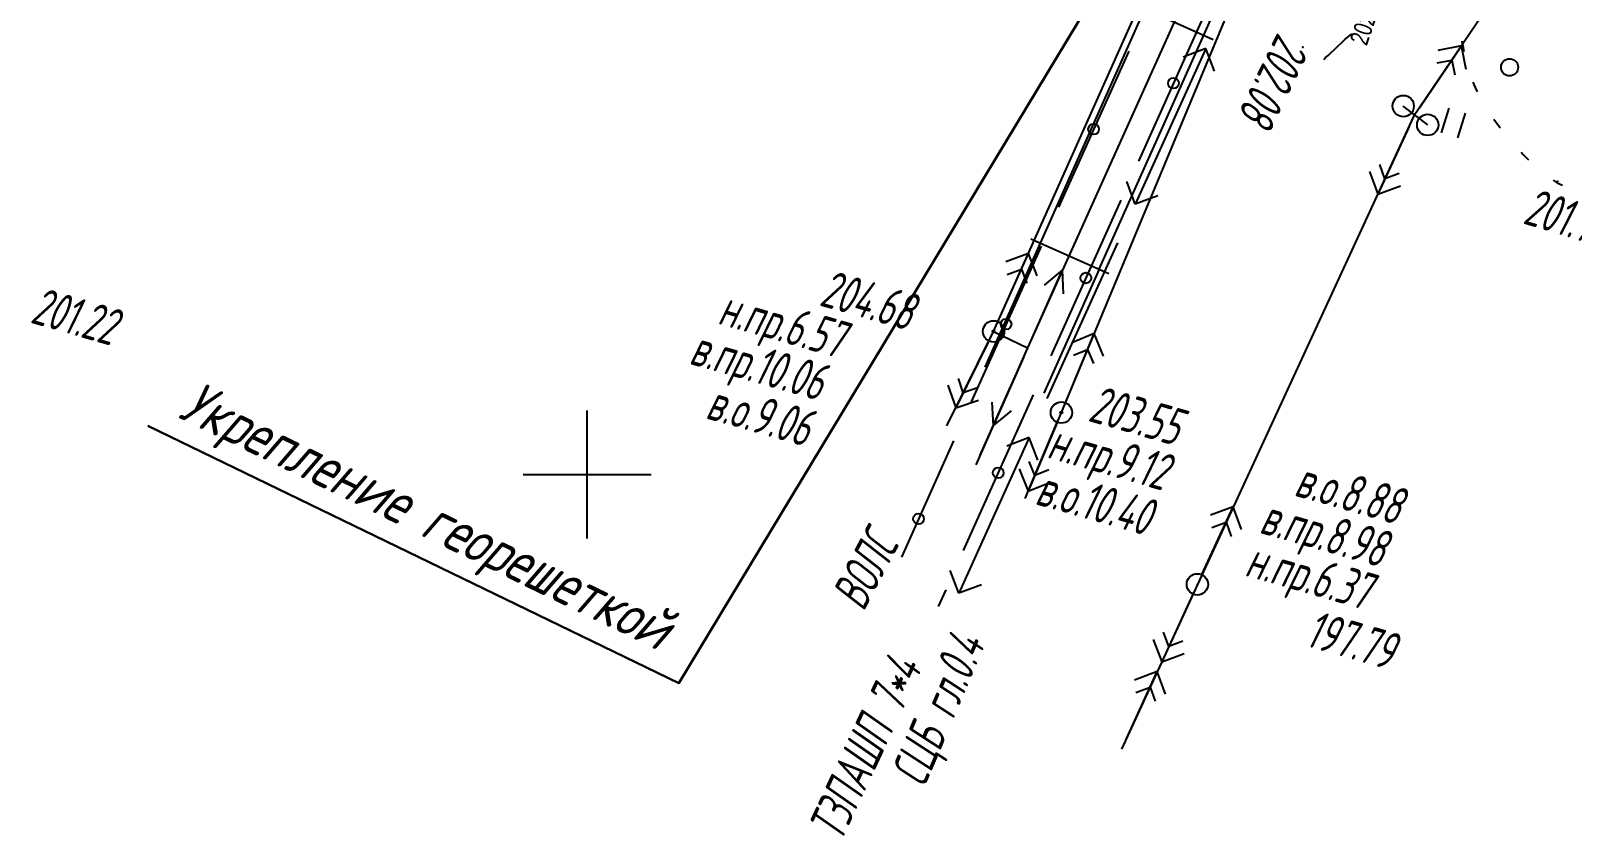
# Model space of a CAD drawing. Header units: millimetres. Extents: x -1799 to 6962, y -1020 to 4121.
# Drawn here: x 4342.3 to 4486.6, y 2844.8 to 2920.2 of the extents above; entities that cross this region are included whole.
import ezdxf

# ---------------------------------------------------------------- set-up
doc = ezdxf.new("R2010")
doc.units = ezdxf.units.MM
doc.linetypes.add('CONTI', pattern=[0])
for name, color, linetype in [('GOR_BDEFAULT', 212, 'CONTI'), ('NAD_MDEFAULT', 7, 'CONTI'), ('PI_OTDEFAULT', 172, 'CONTI'), ('PI_TTDEFAULT', 5, 'CONTI'), ('PLN_O', 7, 'CONTI'), ('SETKR', 2, 'CONTI'), ('SIT_LDEFAULT', 7, 'CONTI'), ('USLZNDEFAULT', 7, 'CONTI'), ('ZAPSKDEFAULT', 7, 'CONTI')]:
    doc.layers.add(name, color=color, linetype=linetype)
doc.layers.add('Георешетка', color=80, linetype='Continuous', lineweight=30)
doc.styles.add('eskd', font='spds.shx', dxfattribs={"width": 1.2, "oblique": 15})
doc.styles.add('SHRFT', font='TXT', dxfattribs={"width": 3.5})
doc.styles.add('ГОСТ', font='', dxfattribs={"oblique": 15, "height": 4})
doc.styles.get('ГОСТ').set_extended_font_data('GOST type A')

# ---------------------------------------------------------------- blocks, each defined once
blk = doc.blocks.new('BL_333')
at = {"color": 0}
for p, q in [((0, -6), (0, 6)), ((-6, 0), (6, 0))]:
    blk.add_line(p, q, dxfattribs=at)
blk = doc.blocks.new('BL_2011')
at = {"color": 0}
for p, q in [((0, 0), (0, 2.4)), ((1.6, 0), (1.6, 2.4))]:
    blk.add_line(p, q, dxfattribs=at)
blk = doc.blocks.new('BL_20')
at = {"color": 0}
blk.add_circle((0, 0), 1, dxfattribs=at)
blk = doc.blocks.new('BL_26')
at = {"color": 0}
for radius in [1, 0.1]:
    blk.add_circle((0, 0), radius, dxfattribs=at)
blk = doc.blocks.new('BL_2002')
at = {"color": 0}
blk.add_circle((0, 0), 0.8, dxfattribs=at)

msp = doc.modelspace()

# ---------------------------------------------------------------- linework, layer by layer
at = {"layer": 'GOR_BDEFAULT', "color": 212, "elevation": 202, "flags": 128}
msp.add_lwpolyline([(4463.31, 2917.51), (4463.49, 2917.7), (4463.72, 2917.89), (4464, 2918.15), (4464.31, 2918.43), (4464.64, 2918.74), (4464.97, 2919.06), (4465.3, 2919.37), (4465.63, 2919.65), (4465.93, 2919.92)], dxfattribs=at)
at = {"layer": 'PI_TTDEFAULT', "color": 5}
for p in [(4461.34, 2918.66, 202.08), (4485.2, 2906.09, 200.59), (4432.4, 2892.04, 204.68), (4438.75, 2884.44, 203.55), (4451.48, 2868.35, 197.79)]:
    msp.add_point(p, dxfattribs=at)
at = {"layer": 'PLN_O'}
for p, q in [((4452.52, 2922.58), (4445.96, 2907.99)), ((4445.05, 2918.27), (4438.49, 2903.68)), ((4452.27, 2918.53), (4445.66, 2903.96)), ((4452.27, 2918.53), (4450.15, 2917.73)), ((4453.07, 2916.41), (4452.27, 2918.53)), ((4445.66, 2903.96), (4444.87, 2906.08)), ((4447.78, 2904.75), (4445.66, 2903.96)), ((4444.32, 2904.34), (4437.76, 2889.75)), ((4436.85, 2900.02), (4430.29, 2885.43)), ((4444.01, 2900.32), (4437.4, 2885.74)), ((4436.12, 2886.1), (4429.56, 2871.51)), ((4428.66, 2881.78), (4423.77, 2870.9)), ((4435.75, 2882.1), (4429.14, 2867.53)), ((4435.75, 2882.1), (4433.63, 2881.3)), ((4436.55, 2879.98), (4435.75, 2882.1)), ((4429.14, 2867.53), (4428.35, 2869.65)), ((4427.92, 2867.85), (4427.22, 2866.29)), ((4431.26, 2868.32), (4429.14, 2867.53))]:
    msp.add_line(p, q, dxfattribs=at)
for centre in [(4449.24, 2915.28), (4441.77, 2910.97), (4441.04, 2897.04), (4433.57, 2892.72), (4432.84, 2878.8), (4425.38, 2874.48)]:
    msp.add_circle(centre, 0.5, dxfattribs=at)
at = {"layer": 'SIT_LDEFAULT', "color": 7}
for p, q in [((4432.4, 2892.04), (4462.71, 2959.8)), ((4493.38, 2944.2), (4471.73, 2912.15)), ((4458.59, 2941.7), (4435.59, 2890.5)), ((4461.46, 2940.92), (4452.04, 2919.79)), ((4438.75, 2884.44), (4461.88, 2940.03)), ((4436.79, 2900.31), (4446.56, 2922.23)), ((4445.65, 2922.64), (4452.95, 2919.38)), ((4452.04, 2919.79), (4442.27, 2897.87)), ((4476.24, 2919.23), (4476.28, 2918.97)), ((4472.29, 2912.98), (4476.21, 2918.78)), ((4476.21, 2918.78), (4473.99, 2918.35)), ((4476.64, 2916.56), (4476.21, 2918.78)), ((4476.29, 2918.97), (4476.43, 2918.26)), ((4473.92, 2917.18), (4475.31, 2917.45)), ((4475.31, 2917.45), (4475.58, 2916.06)), ((4477.28, 2915.38), (4477.48, 2914.88)), ((4477.49, 2914.88), (4477.68, 2914.46)), ((4471.73, 2912.15), (4451.48, 2868.35)), ((4473.05, 2911.38), (4470.75, 2913.14)), ((4471.31, 2911.24), (4468.37, 2904.89)), ((4479.25, 2911.91), (4479.31, 2911.83)), ((4479.31, 2911.83), (4479.81, 2911.18)), ((4479.81, 2911.18), (4479.86, 2911.12)), ((4469.04, 2906.34), (4468.56, 2907.67)), ((4481.79, 2908.82), (4481.98, 2908.61)), ((4481.99, 2908.62), (4482.49, 2908.11)), ((4467.59, 2907.01), (4468.37, 2904.89)), ((4470.37, 2906.83), (4469.04, 2906.34)), ((4484.8, 2906.19), (4485.18, 2905.96)), ((4468.37, 2904.89), (4470.5, 2905.67)), ((4485.18, 2905.96), (4485.67, 2905.73)), ((4435.89, 2900.71), (4443.19, 2897.45)), ((4431.62, 2888.69), (4436.8, 2900.3)), ((4432.81, 2892.95), (4435.67, 2899.34)), ((4435.67, 2899.34), (4433.55, 2898.54)), ((4436.47, 2897.23), (4435.67, 2899.34)), ((4433.69, 2897.38), (4435.01, 2897.88)), ((4435.01, 2897.88), (4435.52, 2896.56)), ((4436, 2891.41), (4438.87, 2897.8)), ((4442.28, 2897.86), (4437.1, 2886.25)), ((4438.87, 2897.8), (4437.14, 2896.38)), ((4438.96, 2895.56), (4438.87, 2897.8)), ((4428.03, 2883.18), (4432.4, 2892.04)), ((4432.4, 2892.04), (4435.59, 2890.5)), ((4439.13, 2885.36), (4441.82, 2891.83)), ((4441.82, 2891.83), (4439.73, 2890.96)), ((4442.69, 2889.73), (4441.82, 2891.83)), ((4428.47, 2884.08), (4431.57, 2890.35)), ((4431.96, 2891.14), (4428.86, 2884.87)), ((4435.59, 2890.5), (4430.74, 2879.54)), ((4439.9, 2889.81), (4441.21, 2890.35)), ((4441.21, 2890.35), (4441.75, 2889.04)), ((4435.19, 2889.59), (4432.35, 2883.18)), ((4429.57, 2886.3), (4429.11, 2887.64)), ((4428.13, 2887.01), (4428.86, 2884.87)), ((4430.91, 2886.75), (4429.57, 2886.3)), ((4431.14, 2880.45), (4433.98, 2886.86)), ((4428.86, 2884.87), (4431, 2885.59)), ((4432.25, 2885.42), (4432.35, 2883.18)), ((4432.35, 2883.18), (4434.08, 2884.61)), ((4435.36, 2876.39), (4438.75, 2884.44)), ((4438.36, 2883.52), (4435.65, 2877.07)), ((4435.75, 2877.31), (4438.46, 2883.76)), ((4434.79, 2879.16), (4435.65, 2877.07)), ((4436.27, 2878.54), (4435.73, 2879.85)), ((4437.58, 2879.08), (4436.27, 2878.54)), ((4435.65, 2877.07), (4437.74, 2877.92)), ((4451.9, 2869.26), (4454.84, 2875.61)), ((4454.84, 2875.61), (4452.71, 2874.83)), ((4455.62, 2873.49), (4454.84, 2875.61)), ((4452.84, 2873.67), (4454.17, 2874.16)), ((4454.17, 2874.16), (4454.65, 2872.83)), ((4451.48, 2868.35), (4444.38, 2852.91)), ((4451.06, 2867.44), (4448.14, 2861.08)), ((4447.35, 2863.2), (4448.14, 2861.08)), ((4448.81, 2862.54), (4448.32, 2863.86)), ((4450.13, 2863.03), (4448.81, 2862.54)), ((4448.14, 2861.08), (4450.26, 2861.87)), ((4444.8, 2853.82), (4447.72, 2860.18)), ((4447.72, 2860.18), (4445.6, 2859.39)), ((4448.51, 2858.06), (4447.72, 2860.18)), ((4445.73, 2858.23), (4447.05, 2858.72)), ((4447.05, 2858.72), (4447.54, 2857.4))]:
    msp.add_line(p, q, dxfattribs=at)
at = {"layer": 'Георешетка', "color": 1, "ltscale": 7}
msp.add_lwpolyline([(4353.24, 2883.18), (4402.95, 2859.1), (4447.91, 2933.62)], dxfattribs=at)

# ---------------------------------------------------------------- block references
at = {"layer": 'SETKR', "color": 82}
msp.add_blockref('BL_333', (4394.35, 2878.64), dxfattribs=at)
at = {"layer": 'USLZNDEFAULT', "color": 7, "rotation": 342.9999999999999}
for name, p in [('BL_20', (4470.75, 2913.14)), ('BL_20', (4473.05, 2911.38)), ('BL_26', (4432.4, 2892.04)), ('BL_26', (4438.75, 2884.44)), ('BL_20', (4451.48, 2868.35))]:
    msp.add_blockref(name, p, dxfattribs=at)
at = {"layer": 'ZAPSKDEFAULT', "color": 7, "rotation": 342.9999999999999}
for name, p in [('BL_2002', (4480.71, 2916.77, 201.5)), ('BL_2011', (4474.35, 2910.64))]:
    msp.add_blockref(name, p, dxfattribs=at)

# ---------------------------------------------------------------- texts
at = {"layer": 'GOR_BDEFAULT', "color": 212, "style": 'SHRFT', "width": 0.75}
msp.add_text('202', height=1.722, rotation=71.2145, dxfattribs=at).set_placement((4467.34, 2918.72, 202))
at = {"layer": 'NAD_MDEFAULT', "color": 7, "style": 'eskd', "oblique": 10, "width": 0.8}
for s, p in [('н.пр.6.57', (4406.47, 2892.78)), ('в.пр.10.06', (4403.79, 2889.03)), ('в.о.9.06', (4405.32, 2883.93)), ('н.пр.9.12', (4437.29, 2880.24)), ('в.о.8.88', (4460.42, 2876.69)), ('в.о.10.40', (4436.17, 2875.89)), ('в.пр.8.98', (4457.17, 2873.2)), ('н.пр.6.37', (4455.81, 2869.19))]:
    msp.add_text(s, height=3.5, rotation=344, dxfattribs=at).set_placement(p)
at = {"layer": 'PI_OTDEFAULT', "color": 172, "style": 'eskd', "oblique": 10, "width": 0.8}
for s, rotation, p in [('202.08', 244, (4459.01, 2920.12)), ('201.73', 343, (4481.85, 2902.18)), ('204.68', 344, (4415.98, 2894.5)), ('201.22', 344, (4342.12, 2892.88)), ('203.55', 344, (4441.14, 2883.68)), ('197.79', 344, (4461.48, 2862.61))]:
    msp.add_text(s, height=3.5, rotation=rotation, dxfattribs=at).set_placement(p)
at = {"layer": 'PLN_O', "style": 'eskd', "oblique": 10, "width": 0.8}
for s, rotation, p in [('ВОЛС', 62, (4420.22, 2865.72)), ('СЦБ гл.0.4', 67, (4425.92, 2849.25)), ('ТЗПАШП 7*4', 65, (4418.12, 2844.15))]:
    msp.add_text(s, height=3.5, rotation=rotation, dxfattribs=at).set_placement(p)
at = {"layer": 'Георешетка', "color": 1, "linetype": 'Continuous', "style": 'ГОСТ', "oblique": 15}
msp.add_text('Укрепление георешеткой', height=4, rotation=334.0804, dxfattribs=at).set_placement((4355.96, 2884.01))

doc.saveas('drawing.dxf')
